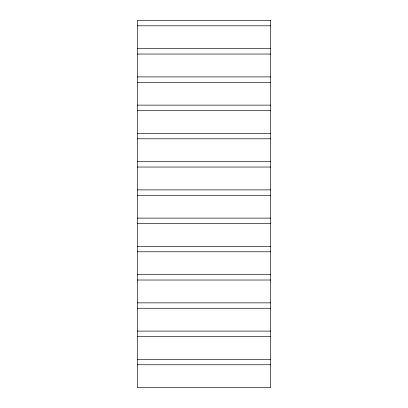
<?xml version="1.0" encoding="UTF-8"?>
<svg xmlns="http://www.w3.org/2000/svg" width="408" height="408" viewBox="0 0 408 408"><rect width="100%" height="100%" fill="white"/><g stroke="black" fill="none" stroke-linecap="round" stroke-linejoin="round"><path stroke-width="0.61" d="M137.343 25.806L270.657 25.806M137.343 48.644L270.657 48.644M137.343 54.05L270.657 54.05M137.343 76.893L270.657 76.893M137.343 82.299L270.657 82.299M137.343 105.136L270.657 105.136M137.343 110.543L270.657 110.543M137.343 133.385L270.657 133.385M137.343 138.791L270.657 138.791M137.343 161.629L270.657 161.629M137.343 167.035L270.657 167.035M137.343 189.878L270.657 189.878M137.343 195.284L270.657 195.284M137.343 218.122L270.657 218.122M137.343 223.528L270.657 223.528M137.343 246.371L270.657 246.371M137.343 251.772L270.657 251.772M137.343 274.615L270.657 274.615M137.343 280.021L270.657 280.021M137.343 302.864L270.657 302.864M137.343 308.264L270.657 308.264M137.343 331.107L270.657 331.107M137.343 336.513L270.657 336.513M137.343 359.356L270.657 359.356M137.343 364.757L270.657 364.757M270.657 20.4L137.343 20.4L137.343 387.6L270.657 387.6L270.657 20.4"/></g></svg>
